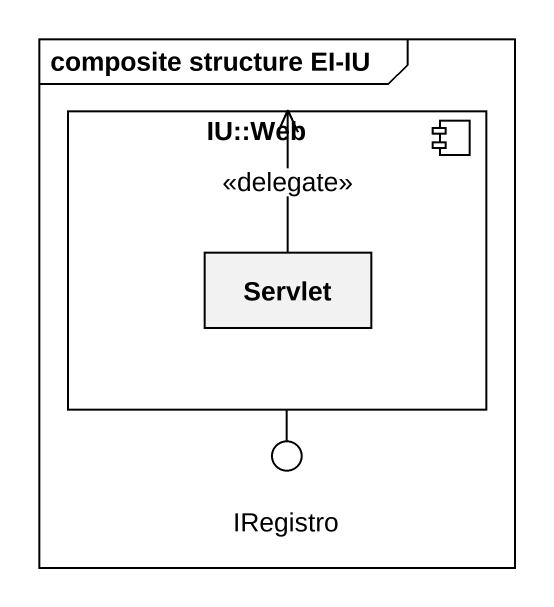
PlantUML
@startuml
mainframe composite structure EI-IU
component "IU::Web" as IU_Web {
  rectangle Servlet
}
() IRegistro
IU_Web -- IRegistro
Servlet -up-> IU_Web : <<delegate>>
@enduml
